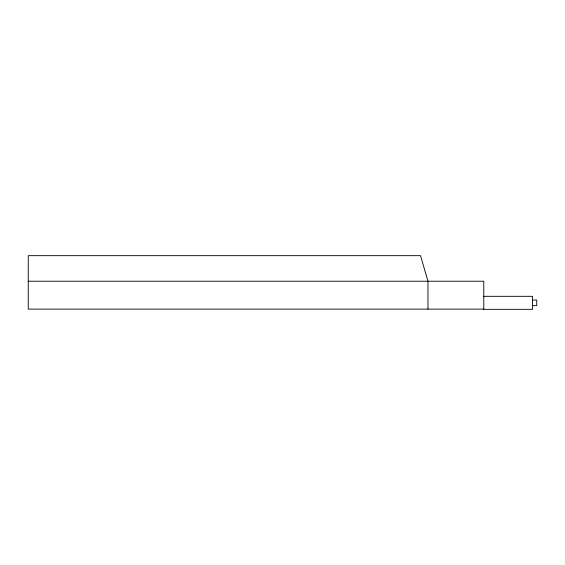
<?xml version="1.0" encoding="UTF-8"?>
<svg xmlns="http://www.w3.org/2000/svg" width="565" height="565" viewBox="0 0 565 565"><rect width="100%" height="100%" fill="white"/><g stroke="black" fill="none" stroke-linecap="round" stroke-linejoin="round"><path stroke-width="0.85" d="M28.25 281.229L483.767 281.229L483.767 309.338L532.484 309.338L532.484 296.321L483.767 296.321M532.484 300.05L536.75 300.05L536.75 305.609L532.484 305.609M483.767 309.119L28.25 309.119L28.25 255.663L420.537 255.663L427.973 281.229L427.973 309.119"/></g></svg>
